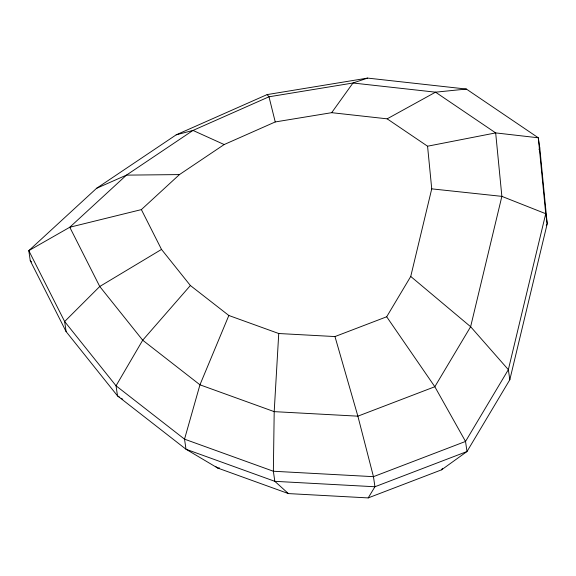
<?xml version="1.0" encoding="UTF-8"?>
<svg xmlns="http://www.w3.org/2000/svg" width="576" height="576" viewBox="0 0 576 576"><rect width="100%" height="100%" fill="white"/><g stroke="black" fill="none" stroke-linecap="round" stroke-linejoin="round"><path stroke-width="0.86" d="M546.228 225.295L547.2 223.798L545.731 213.71L538.308 137.794L495.67 132.905L427.565 146.21L387.158 118.836L331.675 112.68L275.242 121.946L224.165 144.547L179.446 174.586L141.372 209.606L161.51 249.422L190.375 285.516L228.845 315.49L278.741 333.518L274.198 411.638L273.355 471.247L274.824 481.334L288.418 493.589L368.194 497.909L441.562 469.836L466.999 451.526L509.818 379.75L547.2 223.798L539.784 147.874L538.308 137.794L466.373 89.057L367.596 78.091L267.12 94.594L176.198 134.827L96.581 188.302L28.8 250.646L30.269 260.734L66.118 331.618L117.511 395.878L186.005 449.244L217.634 468.014L288.418 493.589M278.741 333.518L334.973 336.564L386.683 316.778L410.738 276.458L431.734 188.856L427.565 146.21M228.845 315.49L199.951 384.811L184.529 439.157L186.005 449.244L274.824 481.334L374.933 486.756L466.999 451.526L465.523 441.446L434.83 386.726L386.683 316.778M538.978 149.479L539.784 147.874M441.562 469.836L442.469 468.31M368.194 497.909L374.933 486.756L373.464 476.669L357.876 416.167L334.973 336.564M331.675 112.68L352.973 83.009L367.596 78.091M190.375 285.516L142.704 340.207L116.042 385.798L117.511 395.878L119.75 397.339M161.51 249.422L99.749 286.488L64.649 321.53L66.118 331.618M387.158 118.836L435.535 92.174L466.373 89.057M96.581 188.302L126.439 175.126L192.989 130.428L268.992 96.797L352.973 83.009L435.535 92.174L495.67 132.905L501.869 196.366L470.628 326.722L434.83 386.726L357.876 416.167L274.198 411.638L199.951 384.811L142.704 340.207L99.749 286.488L69.782 227.239L126.439 175.126L179.446 174.586M176.198 134.827L192.989 130.428L224.165 144.547M141.372 209.606L69.782 227.239L28.8 250.646L64.649 321.53L116.042 385.798L184.529 439.157L273.355 471.247L373.464 476.669L465.523 441.446L508.349 369.662L545.731 213.71L501.869 196.366L431.734 188.856M219.406 467.87L217.634 468.014L215.51 466.358M121.248 398.311L122.738 399.276M410.738 276.458L470.628 326.722L508.349 369.662L509.818 379.75M30.269 260.734L31.601 261.936M267.12 94.594L268.992 96.797L275.242 121.946"/></g></svg>
